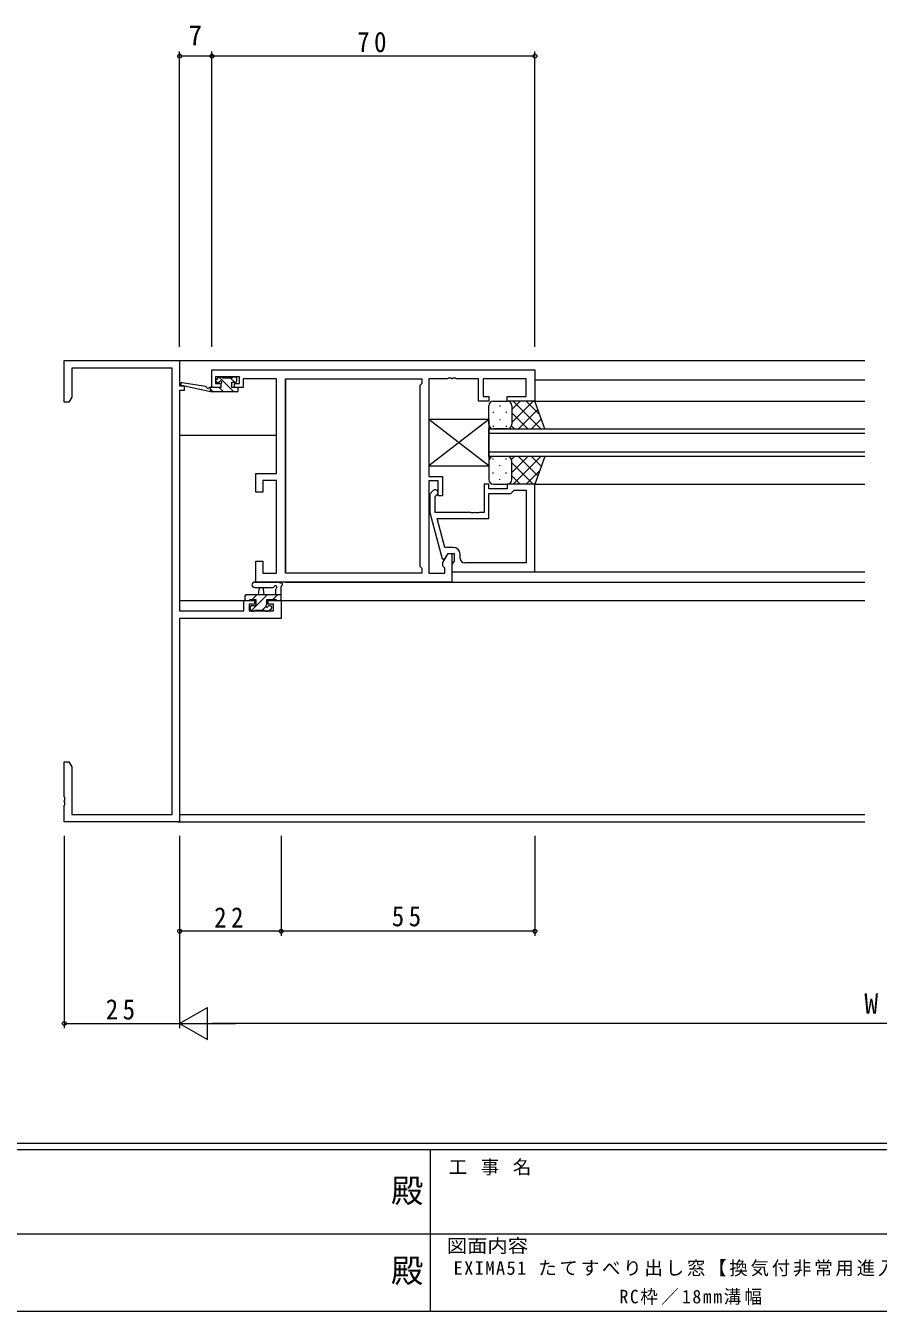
# Model space of a CAD drawing. Units: millimetres on the paper. Extents: x -420 to 373, y -297 to 267.
# Drawn here: x -120.4 to 64.4, y -297 to -18.3 of the extents above; entities that cross this region are included whole.
import ezdxf
from ezdxf.enums import TextEntityAlignment as Align

# ---------------------------------------------------------------- set-up
doc = ezdxf.new("R2010")
doc.units = ezdxf.units.MM
for name, color, linetype, lineweight in [('0-1_YKK_ZWAK', 7, 'Continuous', 9), ('0-3_YKK_11', 7, 'Continuous', 9), ('0-4_YKK_12', 2, 'Continuous', 9), ('0-5_YKK_13', 4, 'Continuous', 9), ('0-7_YKK_D', 6, 'Continuous', 9)]:
    doc.layers.add(name, color=color, linetype=linetype, lineweight=lineweight)
doc.layers.add('0-2_USER1', color=3, linetype='Continuous')
doc.styles.add('ＭＳ ゴシック', font='')
doc.styles.get('ＭＳ ゴシック').set_extended_font_data('MS Gothic')

msp = doc.modelspace()

# ---------------------------------------------------------------- linework, layer by layer
at = {"layer": '0-1_YKK_ZWAK'}
for p, q in [((352.3, -260.6), (-417.7, -260.6)), ((314.5, -262), (-417.7, -262)), ((-32.7, -262), (-32.7, -297)), ((-160.1, -280.199), (-31.3, -280.199)), ((-31.3, -280.199), (97.5, -280.199)), ((-417.7, -297), (314.5, -297))]:
    msp.add_line(p, q, dxfattribs=at)
at = {"layer": '0-3_YKK_11'}
for p, q in [((-111.997, -90.909), (-86.997, -90.909)), ((-111.997, -99.909), (-111.997, -90.909)), ((-86.997, -90.909), (-86.997, -96.409)), ((-110.367, -92.539), (-110.367, -98.817)), ((-88.627, -92.539), (-110.367, -92.539)), ((-88.627, -189.279), (-88.627, -92.539)), ((-79.997, -96.709), (-79.997, -92.909)), ((-79.997, -92.909), (-9.997, -92.909)), ((-79.197, -94.409), (-79.197, -95.909)), ((-73.997, -94.409), (-79.197, -94.409)), ((-73.997, -95.909), (-73.997, -94.409)), ((-28.772, -94.719), (-28.955, -94.839)), ((-28.222, -94.719), (-28.772, -94.719)), ((-28.039, -94.839), (-28.222, -94.719)), ((-27.772, -94.719), (-27.955, -94.839)), ((-27.222, -94.719), (-27.772, -94.719)), ((-27.039, -94.839), (-27.222, -94.719)), ((-9.997, -92.909), (-9.997, -99.709)), ((-86.997, -96.409), (-85.997, -96.409)), ((-86.997, -97.409), (-86.997, -145.179)), ((-85.997, -97.409), (-86.997, -97.409)), ((-85.997, -96.409), (-85.997, -97.409)), ((-78.097, -96.709), (-79.997, -96.709)), ((-79.197, -95.909), (-78.097, -95.909)), ((-78.097, -95.909), (-78.097, -96.709)), ((-75.097, -95.909), (-73.997, -95.909)), ((-75.097, -96.709), (-75.097, -95.909)), ((-73.197, -96.709), (-75.097, -96.709)), ((-73.197, -94.839), (-73.197, -95.639)), ((-65.997, -94.839), (-73.197, -94.839)), ((-73.197, -95.639), (-73.197, -96.709)), ((-65.997, -115.409), (-65.997, -94.839)), ((-64.067, -94.839), (-34.497, -94.839)), ((-64.067, -136.979), (-64.067, -94.839)), ((-64.067, -136.979), (-64.067, -94.839)), ((-34.497, -95.909), (-34.927, -96.339)), ((-34.927, -96.339), (-34.927, -135.479)), ((-34.497, -94.839), (-34.497, -95.909)), ((-32.997, -94.839), (-32.997, -116.009)), ((-28.955, -94.839), (-32.997, -94.839)), ((-27.955, -94.839), (-28.039, -94.839)), ((-22.197, -94.839), (-27.039, -94.839)), ((-22.197, -99.709), (-22.197, -94.839)), ((-21.197, -94.839), (-21.197, -98.709)), ((-11.927, -94.839), (-21.197, -94.839)), ((-11.927, -98.709), (-11.927, -94.839)), ((-110.997, -99.909), (-111.997, -99.909)), ((-110.367, -98.817), (-110.997, -99.909)), ((-19.997, -99.709), (-22.197, -99.709)), ((-21.197, -98.709), (-19.997, -98.709)), ((-19.997, -98.709), (-19.997, -99.709)), ((-15.997, -98.709), (-11.927, -98.709)), ((-15.997, -99.709), (-15.997, -98.709)), ((-9.997, -99.709), (-15.997, -99.709)), ((-70.497, -115.409), (-65.997, -115.409)), ((-70.497, -119.409), (-70.497, -115.409)), ((-68.997, -116.909), (-68.997, -119.409)), ((-65.997, -116.909), (-68.997, -116.909)), ((-65.997, -136.979), (-65.997, -116.909)), ((-32.997, -116.009), (-29.997, -116.009)), ((-32.997, -117.009), (-32.997, -136.979)), ((-30.997, -117.009), (-32.997, -117.009)), ((-30.997, -120.209), (-30.997, -117.009)), ((-29.997, -116.009), (-29.997, -120.209)), ((-68.997, -119.409), (-70.497, -119.409)), ((-32.021, -119.084), (-32.797, -119.86)), ((-20.997, -117.709), (-20.997, -123.809)), ((-19.997, -117.709), (-20.997, -117.709)), ((-19.997, -118.709), (-19.997, -117.709)), ((-15.997, -118.709), (-19.997, -118.709)), ((-19.997, -119.709), (-15.197, -119.709)), ((-19.997, -125.109), (-19.997, -119.709)), ((-15.997, -117.709), (-15.997, -118.709)), ((-9.997, -117.709), (-15.997, -117.709)), ((-15.197, -119.709), (-14.697, -119.209)), ((-14.697, -119.209), (-14.497, -119.009)), ((-14.497, -119.009), (-11.927, -119.009)), ((-11.927, -119.009), (-11.927, -134.779)), ((-11.927, -119.009), (-11.927, -134.779)), ((-9.997, -136.709), (-9.997, -117.709)), ((-32.797, -119.86), (-32.797, -123.805)), ((-31.597, -120.357), (-31.173, -119.933)), ((-31.597, -123.809), (-31.597, -120.357)), ((-29.997, -120.209), (-30.997, -120.209)), ((-32.797, -123.805), (-30.09, -133.909)), ((-23.955, -123.809), (-31.597, -123.809)), ((-31.205, -125.109), (-19.997, -125.109)), ((-29.517, -131.409), (-31.205, -125.109)), ((-23.772, -123.929), (-23.955, -123.809)), ((-23.222, -123.929), (-23.772, -123.929)), ((-23.039, -123.809), (-23.222, -123.929)), ((-22.955, -123.809), (-23.039, -123.809)), ((-22.772, -123.929), (-22.955, -123.809)), ((-22.222, -123.929), (-22.772, -123.929)), ((-22.039, -123.809), (-22.222, -123.929)), ((-20.997, -123.809), (-22.039, -123.809)), ((-29.927, -134.666), (-28.797, -132.709)), ((-27.697, -131.409), (-29.517, -131.409)), ((-29.49, -133.909), (-28.797, -132.709)), ((-28.797, -132.709), (-27.997, -132.709)), ((-28.797, -132.709), (-27.497, -132.709)), ((-27.997, -132.709), (-27.997, -138.909)), ((-27.497, -132.709), (-27.497, -134.509)), ((-26.197, -133.779), (-26.197, -132.909)), ((-70.497, -134.409), (-68.997, -134.409)), ((-70.497, -138.909), (-70.497, -134.409)), ((-68.997, -134.409), (-68.997, -136.979)), ((-34.927, -135.479), (-34.497, -135.909)), ((-34.497, -135.909), (-34.497, -136.979)), ((-30.09, -133.909), (-29.49, -133.909)), ((-29.927, -135.479), (-29.927, -134.666)), ((-29.497, -135.909), (-29.927, -135.479)), ((-29.497, -136.979), (-29.497, -135.909)), ((-27.697, -134.709), (-27.997, -135.009)), ((-27.997, -135.009), (-27.997, -136.709)), ((-27.497, -134.509), (-27.697, -134.709)), ((-11.927, -134.779), (-25.197, -134.779)), ((-27.997, -138.909), (-70.497, -138.909)), ((-68.997, -136.979), (-65.997, -136.979)), ((-34.497, -136.979), (-64.067, -136.979)), ((-32.997, -136.979), (-29.497, -136.979)), ((-27.997, -136.709), (-9.997, -136.709)), ((-73.097, -142.909), (-70.797, -142.909)), ((-73.097, -145.179), (-73.097, -142.909)), ((-71.897, -143.709), (-71.897, -145.179)), ((-70.797, -143.709), (-71.897, -143.709)), ((-70.797, -142.909), (-70.797, -143.709)), ((-67.797, -142.909), (-64.997, -142.909)), ((-67.797, -143.709), (-67.797, -142.909)), ((-66.627, -143.709), (-67.797, -143.709)), ((-66.627, -145.179), (-66.627, -143.709)), ((-64.997, -142.909), (-64.997, -146.809)), ((-86.997, -145.179), (-73.097, -145.179)), ((-86.997, -146.809), (-86.997, -190.909)), ((-64.997, -146.809), (-86.997, -146.809)), ((-71.897, -145.179), (-66.627, -145.179)), ((-111.997, -177.909), (-110.997, -177.909)), ((-111.997, -185.45), (-111.997, -177.909)), ((-110.997, -177.909), (-110.367, -179)), ((-110.367, -179), (-110.367, -189.279)), ((-111.877, -185.634), (-111.997, -185.45)), ((-111.997, -186.367), (-111.877, -186.184)), ((-111.997, -186.45), (-111.997, -186.367)), ((-111.877, -186.634), (-111.997, -186.45)), ((-111.877, -186.184), (-111.877, -185.634)), ((-111.877, -187.184), (-111.877, -186.634)), ((-111.997, -187.367), (-111.877, -187.184)), ((-111.997, -190.909), (-111.997, -187.367)), ((-110.367, -189.279), (-88.627, -189.279)), ((-86.997, -190.909), (-111.997, -190.909))]:
    msp.add_line(p, q, dxfattribs=at)
for centre, radius, start, end in [((-31.597, -119.509), 0.6, 314.99998, 135), ((-27.697, -132.909), 1.5, 0, 89.99998), ((-25.197, -133.779), 1, 180, 269.99998)]:
    msp.add_arc(centre, radius, start, end, dxfattribs=at)
at = {"layer": '0-4_YKK_12'}
for p, q in [((-87.297, -90.909), (61.503, -90.909)), ((-86.497, -96.316), (-86.497, -96.409)), ((-64.067, -95.109), (-64.067, -136.679)), ((-9.997, -95.109), (61.503, -95.109)), ((-10.497, -99.709), (61.503, -99.709)), ((-19.998, -105.709), (61.503, -105.709)), ((-19.998, -111.709), (-19.998, -105.709)), ((-86.997, -107.109), (-65.997, -107.109)), ((61.503, -106.709), (-19.998, -106.709)), ((-19.998, -110.709), (61.503, -110.709)), ((61.503, -111.709), (-19.998, -111.709)), ((-9.997, -117.709), (61.503, -117.709)), ((-64.067, -138.909), (61.503, -138.909)), ((-10.297, -136.709), (61.503, -136.709)), ((-86.997, -142.909), (-70.497, -142.909)), ((-68.097, -142.909), (61.503, -142.909)), ((-86.997, -189.279), (61.503, -189.279)), ((-87.297, -190.909), (61.503, -190.909))]:
    msp.add_line(p, q, dxfattribs=at)
at = {"layer": '0-5_YKK_13'}
for p, q in [((-78.611, -94.596), (-79.111, -95.096)), ((-75.215, -97.708), (-78.415, -94.509)), ((-77.799, -94.508), (-78.399, -94.508)), ((-75.599, -94.708), (-77.599, -94.708)), ((-75.07, -95.608), (-75.97, -94.708)), ((-74.899, -94.508), (-75.399, -94.508)), ((-80.297, -97.708), (-86.563, -96.301)), ((-81.41, -96.528), (-86.449, -95.712)), ((-80.297, -96.709), (-80.384, -96.694)), ((-80.297, -97.708), (-80.297, -96.709)), ((-78.099, -96.709), (-80.297, -96.709)), ((-79.705, -97.708), (-80.297, -97.117)), ((-78.899, -95.608), (-78.56, -95.608)), ((-77.46, -97.708), (-78.46, -96.709)), ((-78.099, -96.069), (-78.099, -96.709)), ((-75.699, -95.608), (-74.899, -95.608)), ((-75.699, -96.709), (-75.699, -95.608)), ((-74.599, -96.709), (-75.699, -96.709)), ((-74.599, -95.308), (-74.599, -94.808)), ((-74.299, -97.408), (-74.299, -97.008)), ((-74.599, -97.708), (-80.297, -97.708)), ((-18.997, -99.709), (-15.997, -99.709)), ((-9.997, -99.709), (-15.997, -99.709)), ((-14.997, -101.5), (-13.205, -99.709)), ((-14.997, -104.329), (-10.377, -99.709)), ((-14.729, -99.709), (-8.729, -105.709)), ((-11.9, -99.709), (-8.94, -102.669)), ((-7.854, -105.709), (-9.997, -99.709)), ((-19.997, -104.709), (-19.997, -100.709)), ((-19.049, -102.044), (-19.049, -102.244)), ((-17.634, -100.629), (-17.634, -100.829)), ((-16.219, -102.044), (-16.219, -102.244)), ((-14.997, -100.709), (-14.997, -104.309)), ((-14.997, -101.109), (-14.997, -104.709)), ((-14.997, -102.269), (-11.557, -105.709)), ((-13.548, -105.709), (-9.353, -101.513)), ((-19.997, -103.708), (-32.997, -103.708)), ((-32.997, -103.708), (-32.997, -113.708)), ((-19.997, -103.708), (-32.997, -113.708)), ((-19.997, -113.708), (-32.997, -103.708)), ((-19.997, -103.709), (-32.997, -103.709)), ((-32.997, -103.709), (-32.997, -113.709)), ((-19.997, -103.709), (-32.997, -113.709)), ((-19.997, -113.709), (-32.997, -103.709)), ((-19.997, -103.708), (-19.997, -113.708)), ((-19.997, -103.709), (-19.997, -113.709)), ((-19.049, -105.074), (-19.049, -105.274)), ((-15.997, -105.709), (-18.997, -105.709)), ((-17.634, -103.659), (-17.634, -103.859)), ((-16.219, -105.074), (-16.219, -105.274)), ((-15.997, -105.709), (-7.854, -105.709)), ((-15.054, -105.041), (-14.386, -105.709)), ((-10.72, -105.709), (-8.608, -103.597)), ((-32.997, -113.708), (-19.997, -113.708)), ((-32.997, -113.709), (-19.997, -113.709)), ((-19.997, -112.709), (-19.997, -116.709)), ((-19.049, -112.344), (-19.049, -112.144)), ((-15.997, -111.709), (-18.997, -111.709)), ((-17.634, -113.759), (-17.634, -113.559)), ((-16.219, -112.344), (-16.219, -112.144)), ((-7.854, -111.709), (-15.997, -111.709)), ((-15.054, -112.377), (-14.386, -111.709)), ((-14.997, -115.148), (-11.557, -111.709)), ((-14.997, -116.309), (-14.997, -112.709)), ((-14.997, -113.088), (-10.377, -117.709)), ((-14.997, -116.709), (-14.997, -113.109)), ((-14.729, -117.709), (-8.729, -111.709)), ((-13.548, -111.709), (-9.353, -115.904)), ((-10.72, -111.709), (-8.608, -113.82)), ((-7.854, -111.709), (-9.997, -117.709)), ((-19.049, -115.374), (-19.049, -115.174)), ((-17.634, -116.789), (-17.634, -116.589)), ((-16.219, -115.374), (-16.219, -115.174)), ((-14.997, -115.917), (-13.205, -117.709)), ((-11.9, -117.709), (-8.94, -114.748)), ((-18.997, -117.709), (-15.997, -117.709)), ((-9.997, -117.709), (-15.997, -117.709)), ((-70.725, -138.909), (-65.563, -138.909)), ((-72.897, -142.069), (-72.537, -141.709)), ((-72.897, -142.009), (-72.897, -142.609)), ((-64.997, -141.709), (-72.597, -141.709)), ((-71.52, -145.182), (-68.047, -141.709)), ((-71.292, -142.709), (-70.292, -141.709)), ((-70.725, -140.109), (-66.764, -140.111)), ((-69.897, -141.709), (-69.795, -140.564)), ((-68.697, -141.709), (-68.799, -140.564)), ((-66.802, -142.709), (-65.802, -141.709)), ((-66.197, -140.528), (-66.197, -141.709)), ((-64.997, -142.609), (-64.997, -139.928)), ((-72.597, -142.909), (-71.997, -142.909)), ((-71.797, -142.709), (-70.497, -142.709)), ((-71.697, -144.409), (-71.697, -144.909)), ((-70.497, -144.109), (-71.397, -144.109)), ((-70.497, -142.709), (-70.497, -144.109)), ((-69.102, -145.009), (-68.318, -144.225)), ((-68.097, -142.709), (-66.097, -142.709)), ((-68.097, -143.648), (-68.097, -142.709)), ((-67.297, -144.109), (-67.636, -144.109)), ((-67.585, -145.121), (-67.085, -144.621)), ((-65.897, -142.909), (-65.297, -142.909)), ((-71.397, -145.209), (-70.897, -145.209)), ((-70.697, -145.009), (-68.597, -145.009)), ((-68.397, -145.209), (-67.797, -145.209))]:
    msp.add_line(p, q, dxfattribs=at)
for centre, radius, start, end in [((-78.399, -94.808), 0.3, 90, 135), ((-77.799, -94.708), 0.2, 0, 90), ((-75.399, -94.708), 0.2, 90, 180), ((-74.899, -94.808), 0.3, 0, 90), ((-86.497, -96.008), 0.3, 80.80246, 257.34137), ((-81.458, -96.824), 0.3, 20.80246, 80.80246), ((-80.897, -96.611), 0.3, 200.80246, 320.80246), ((-80.432, -96.991), 0.3, 80.80246, 140.80246), ((-78.899, -95.308), 0.3, 135, 270), ((-78.56, -95.308), 0.3, 270, 326.94426), ((-78.099, -95.608), 0.25, 303.05573, 146.94426), ((-77.799, -96.069), 0.3, 123.05573, 180), ((-74.899, -95.308), 0.3, 270, 0), ((-74.599, -97.008), 0.3, 0, 90), ((-74.599, -97.408), 0.3, 270, 0), ((-18.997, -100.709), 1, 90, 180), ((-15.997, -100.709), 1, 0, 90), ((-15.997, -100.709), 1, 0, 90), ((-18.997, -104.709), 1, 180, 270), ((-15.997, -104.709), 1, 270, 0), ((-15.997, -104.709), 1, 270, 0), ((-18.997, -112.709), 1, 90, 180), ((-15.997, -112.709), 1, 0, 90), ((-15.997, -112.709), 1, 0, 90), ((-18.997, -116.709), 1, 180, 270), ((-15.997, -116.709), 1, 270, 0), ((-15.997, -116.709), 1, 270, 0), ((-70.725, -139.509), 0.6, 89.95976, 269.95976), ((-65.563, -139.209), 0.3, 40.52878, 90), ((-65.107, -138.819), 0.3, 220.52878, 280.52878), ((-64.997, -139.409), 0.3, 300, 100.52878), ((-72.597, -142.009), 0.3, 90, 180), ((-69.297, -140.609), 0.5, 5.09206, 174.90793), ((-66.764, -139.811), 0.3, 269.95976, 340.81024), ((-66.197, -140.009), 0.3, 300, 160.81024), ((-65.897, -140.528), 0.3, 119.99998, 180), ((-64.697, -139.928), 0.3, 119.99998, 180), ((-72.597, -142.609), 0.3, 180, 270), ((-71.997, -142.709), 0.2, 270, 0), ((-71.397, -144.409), 0.3, 90, 180), ((-71.397, -144.909), 0.3, 180, 270), ((-68.097, -144.109), 0.25, 123.05573, 326.94426), ((-68.397, -143.648), 0.3, 303.05573, 0), ((-67.636, -144.409), 0.3, 90, 146.94426), ((-67.297, -144.409), 0.3, 314.99998, 90), ((-65.897, -142.709), 0.2, 180, 270), ((-65.297, -142.609), 0.3, 270, 0), ((-70.897, -145.009), 0.2, 270, 0), ((-68.397, -145.009), 0.2, 180, 270), ((-67.797, -144.909), 0.3, 270, 314.99998)]:
    msp.add_arc(centre, radius, start, end, dxfattribs=at)
at = {"layer": '0-7_YKK_D'}
for p, q in [((-86.997, -87.909), (-86.997, -23.909)), ((-79.997, -24.909), (-86.997, -24.909)), ((-79.997, -87.909), (-79.997, -23.909)), ((-79.997, -87.909), (-79.997, -23.909)), ((-9.997, -24.909), (-79.997, -24.909)), ((-9.997, -87.909), (-9.997, -23.909)), ((-111.997, -193.909), (-111.997, -235.612)), ((-86.997, -193.909), (-86.997, -235.612)), ((-86.997, -193.909), (-86.997, -215.612)), ((-86.997, -193.909), (-86.997, -235.612)), ((-64.997, -193.909), (-64.997, -215.612)), ((-64.997, -193.909), (-64.997, -215.612)), ((-9.997, -193.909), (-9.997, -215.612)), ((-64.997, -214.612), (-86.997, -214.612)), ((-9.997, -214.612), (-64.997, -214.612)), ((-86.997, -234.612), (-80.935, -231.112)), ((-80.935, -238.112), (-80.935, -231.112)), ((-111.997, -234.612), (-86.997, -234.612)), ((-86.997, -234.612), (-74.873, -234.612)), ((-86.997, -234.612), (-80.935, -238.112)), ((206.003, -234.612), (-79.997, -234.612))]:
    msp.add_line(p, q, dxfattribs=at)
for centre in [(-86.997, -24.909), (-79.997, -24.909), (-79.997, -24.909), (-9.997, -24.909), (-86.997, -214.612), (-64.997, -214.612), (-64.997, -214.612), (-9.997, -214.612), (-111.997, -234.612)]:
    msp.add_circle(centre, 0.425, dxfattribs=at)

# ---------------------------------------------------------------- texts
at = {"layer": '0-1_YKK_ZWAK', "color": 2, "style": 'ＭＳ ゴシック'}
for p in [(-41.182, -274.956), (-41.182, -292.278)]:
    msp.add_text('殿', height=5.132, dxfattribs=at).set_placement(p, align=Align.BOTTOM_LEFT)
at = {"layer": '0-1_YKK_ZWAK', "style": 'ＭＳ ゴシック', "width": 1.1}
msp.add_text('図面内容', height=2.933, dxfattribs=at).set_placement((-29.083, -285.148), align=Align.BOTTOM_LEFT)
at = {"layer": '0-1_YKK_ZWAK', "insert": (-28.688, -267.533), "char_height": 2.933, "attachment_point": 7, "style": 'ＭＳ ゴシック'}
msp.add_mtext('\\T1.16;工\\~事\\~名', dxfattribs=at)
at = {"layer": '0-2_USER1', "color": 7, "char_height": 2.933, "attachment_point": 7, "style": 'ＭＳ ゴシック'}
for s, insert in [('\\T1.15;EXIMA51\\~たてすべり出し窓【換気付非常用進入口仕様】\\~', (-27.629, -289.449)), ('\\T1.19;\\W0.95;RC枠／18mm溝幅\\~', (8.337, -295.625))]:
    msp.add_mtext(s, dxfattribs=dict(at, insert=insert))
at = {"layer": '0-7_YKK_D', "color": 3, "style": 'ＭＳ ゴシック'}
for s, p in [('7', (-85.097, -23.909)), ('W', (61.403, -233.812))]:
    msp.add_text(s, height=4.399, dxfattribs=at).set_placement(p, align=Align.BOTTOM_LEFT)
at = {"layer": '0-7_YKK_D', "color": 3, "char_height": 4.399, "attachment_point": 7, "style": 'ＭＳ ゴシック'}
for s, insert in [('\\T1.36;\\W0.9;70', (-48.517, -24.109)), ('\\T1.36;\\W0.9;22', (-79.517, -213.812)), ('\\T1.36;\\W0.9;55', (-41.017, -213.612)), ('\\T1.36;\\W0.9;25', (-103.017, -233.812))]:
    msp.add_mtext(s, dxfattribs=dict(at, insert=insert))

doc.saveas('drawing.dxf')
